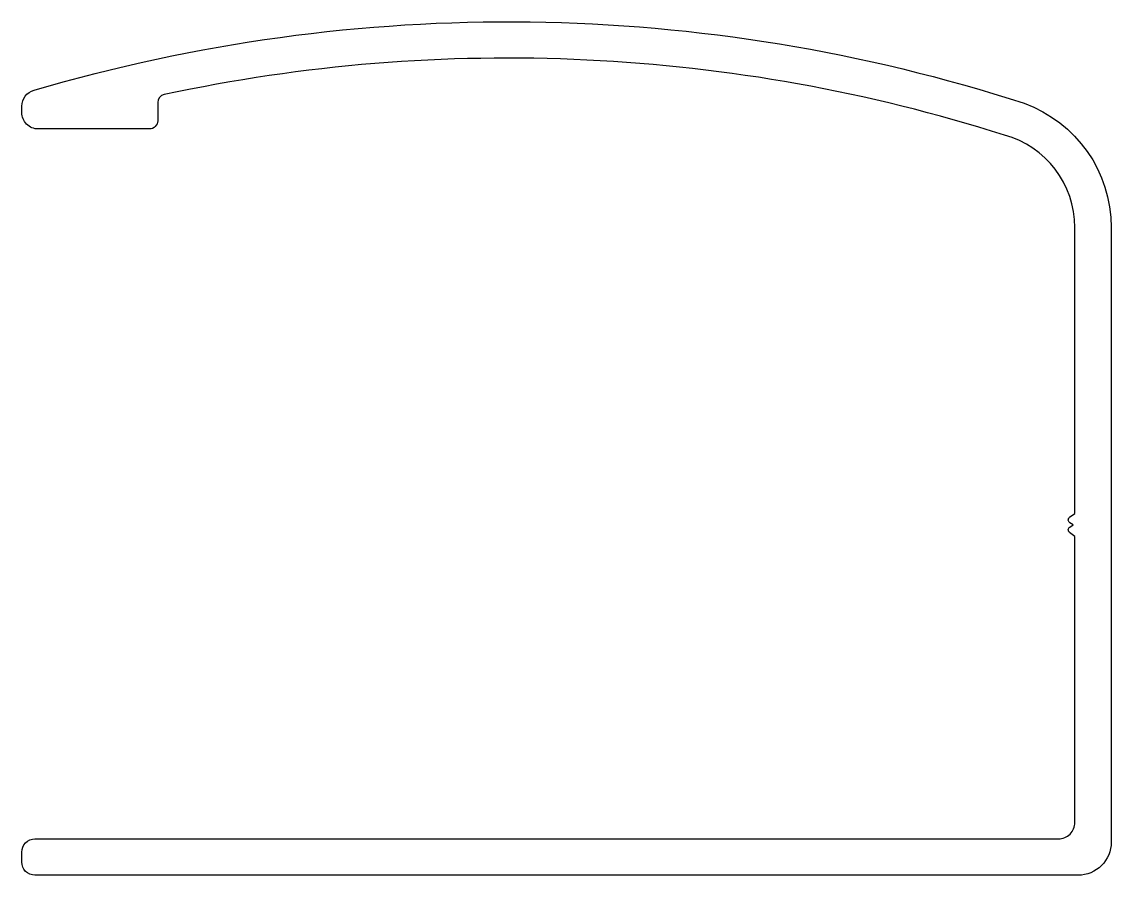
# Model space of a CAD drawing. Extents: x 702.4 to 735.4, y -26.7 to -0.8.
import ezdxf

# ---------------------------------------------------------------- set-up
doc = ezdxf.new("R2010")
doc.units = 0
doc.header["$LTSCALE"] = 15
doc.layers.get('0').update_dxf_attribs({"linetype": 'CONTINUOUS'})

msp = doc.modelspace()

# ---------------------------------------------------------------- linework, layer by layer
msp.add_lwpolyline([(734.264, -15.729), (734.264, -7.069, 0.338172), (732.128, -4.271, 0.130461), (706.678, -3.046, 0.353584), (706.481, -3.29), (706.481, -3.838, -0.414214), (706.231, -4.088), (702.864, -4.088, -0.414214), (702.364, -3.588), (702.364, -3.398, -0.339945), (702.736, -2.914, -0.151112), (732.727, -3.309, -0.315655), (735.364, -7.069), (735.364, -25.688, -0.414214), (734.364, -26.688), (702.764, -26.688, -0.414214), (702.364, -26.288), (702.364, -25.988, -0.414214), (702.764, -25.588), (733.764, -25.588, 0.414214), (734.264, -25.088), (734.264, -16.429), (734.104, -16.309, -0.524993), (734.111, -16.144), (734.214, -16.079), (734.111, -16.013, -0.524993), (734.104, -15.849)], format="xyb", close=True)

doc.saveas('drawing.dxf')
